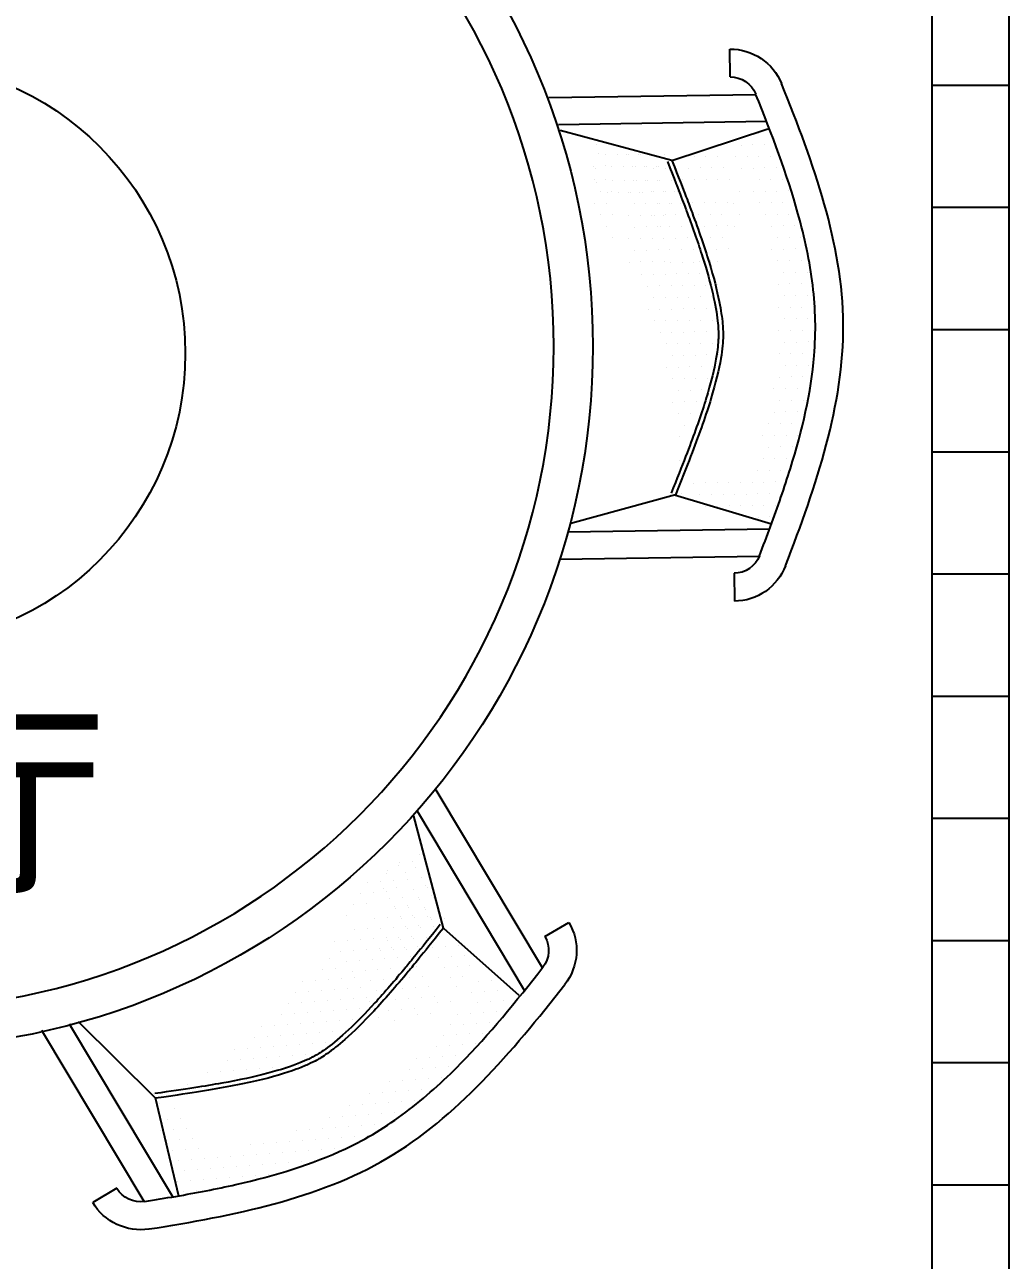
# Model space of a CAD drawing. Extents: x 3694 to 117786, y 20013 to 108631.
# Drawn here: x 39101 to 40380, y 37844 to 39449 of the extents above; entities that cross this region are included whole.
import ezdxf

# ---------------------------------------------------------------- set-up
doc = ezdxf.new("R2010")
doc.units = 0
doc.header["$LTSCALE"] = 1000
doc.header["$MEASUREMENT"] = 0
for name, color, linetype in [('PUB_TEXT', 7, 'Continuous'), ('家具', 253, 'Continuous'), ('铺地', 251, 'Continuous')]:
    doc.layers.add(name, color=color, linetype=linetype)
doc.layers.add('陈设', color=31, linetype='Continuous', lineweight=5)
doc.styles.get("Standard").update_dxf_attribs({"font": 'gbenor.shx', "bigfont": 'gbcbig.shx'})

# ---------------------------------------------------------------- blocks, each defined once
blk = doc.blocks.new('33')
at = {"layer": '家具'}
for p, q in [((-242347.4, 83899.3, 0), (-242347.1, 83935.5, 0)), ((-242380.9, 83876.2, 0), (-242112.2, 83872.2, 0)), ((-242394.8, 83841.3, 0), (-242124.5, 83837.2, 0)), ((-242391.5, 83841.5, 0), (-242391.5, 83841.5, 0)), ((-242398.6, 83311.8, 0), (-242137.3, 83307.8, 0)), ((-242385.2, 83276.4, 0), (-242126.7, 83272.5, 0)), ((-242352.7, 83254.4, 0), (-242353, 83218.1, 0)), ((-242103.7, 82741.9, 0), (-241965.8, 82972.7, 0)), ((-242080.4, 82712.5, 0), (-241941.7, 82944.5, 0)), ((-242106.9, 82782.5, 0), (-242138.1, 82800.9, 0)), ((-242078.9, 82715.5, 0), (-242078.9, 82715.5, 0)), ((-241623.7, 82444.4, 0), (-241489.6, 82668.8, 0)), ((-241586.4, 82438.3, 0), (-241453.8, 82660.3, 0)), ((-241551.1, 82455.5, 0), (-241519.8, 82437.1, 0))]:
    blk.add_line(p, q, dxfattribs=at)
at = {"layer": '家具', "color": 8, "linetype": 'Continuous'}
for p, q in [((-242399.3, 83826.5, 0), (-242399.3, 83826.5, 0)), ((-242384.1, 83826.3, 0), (-242384.1, 83826.3, 0)), ((-242271.9, 83790.8, 0), (-242126.9, 83829.9, 0)), ((-242391.9, 83811.3, 0), (-242391.9, 83811.3, 0)), ((-242376.8, 83811.1, 0), (-242376.8, 83811.1, 0)), ((-242361.7, 83810.8, 0), (-242361.7, 83810.8, 0)), ((-242173.6, 83811, 0), (-242173.6, 83811, 0)), ((-242173.6, 83811, 0), (-242173.6, 83811, 0)), ((-242399.7, 83796.3, 0), (-242399.7, 83796.3, 0)), ((-242384.6, 83796.1, 0), (-242384.6, 83796.1, 0)), ((-242369.5, 83795.8, 0), (-242369.5, 83795.8, 0)), ((-242354.4, 83795.6, 0), (-242354.4, 83795.6, 0)), ((-242330.9, 83796.5, 0), (-242330.9, 83796.5, 0)), ((-242330.9, 83796.5, 0), (-242330.9, 83796.5, 0)), ((-242315.8, 83796.3, 0), (-242315.8, 83796.3, 0)), ((-242315.8, 83796.3, 0), (-242315.8, 83796.3, 0)), ((-242300.6, 83796.1, 0), (-242300.6, 83796.1, 0)), ((-242300.6, 83796.1, 0), (-242300.6, 83796.1, 0)), ((-242261.8, 83798.4, 0), (-242261.8, 83798.4, 0)), ((-242246.7, 83798.2, 0), (-242246.7, 83798.2, 0)), ((-242246.7, 83798.2, 0), (-242246.7, 83798.2, 0)), ((-242231.1, 83798.8, 0), (-242231.1, 83798.8, 0)), ((-242231.1, 83798.8, 0), (-242231.1, 83798.8, 0)), ((-242228.1, 83798.8, 0), (-242228.1, 83798.8, 0)), ((-242216, 83798.6, 0), (-242216, 83798.6, 0)), ((-242216, 83798.6, 0), (-242216, 83798.6, 0)), ((-242213, 83798.6, 0), (-242213, 83798.6, 0)), ((-242200.9, 83798.4, 0), (-242200.9, 83798.4, 0)), ((-242200.9, 83798.4, 0), (-242200.9, 83798.4, 0)), ((-242185.8, 83798.2, 0), (-242185.8, 83798.2, 0)), ((-242185.8, 83798.2, 0), (-242185.8, 83798.2, 0)), ((-242176.7, 83799.6, 0), (-242176.7, 83799.6, 0)), ((-242407.5, 83781.3, 0), (-242407.5, 83781.3, 0)), ((-242392.4, 83781.1, 0), (-242392.4, 83781.1, 0)), ((-242377.3, 83780.8, 0), (-242377.3, 83780.8, 0)), ((-242362.2, 83780.6, 0), (-242362.2, 83780.6, 0)), ((-242338.7, 83781.5, 0), (-242338.7, 83781.5, 0)), ((-242323.5, 83781.3, 0), (-242323.5, 83781.3, 0)), ((-242308.4, 83781.1, 0), (-242308.4, 83781.1, 0)), ((-242308.4, 83781.1, 0), (-242308.4, 83781.1, 0)), ((-242293.3, 83780.9, 0), (-242293.3, 83780.9, 0)), ((-242293.3, 83780.9, 0), (-242293.3, 83780.9, 0)), ((-242278.2, 83780.6, 0), (-242278.2, 83780.6, 0)), ((-242278.2, 83780.6, 0), (-242278.2, 83780.6, 0)), ((-242263.1, 83780.4, 0), (-242263.1, 83780.4, 0)), ((-242263.1, 83780.4, 0), (-242263.1, 83780.4, 0)), ((-242254.5, 83783.2, 0), (-242254.5, 83783.2, 0)), ((-242254.5, 83783.2, 0), (-242254.5, 83783.2, 0)), ((-242251.4, 83783.1, 0), (-242251.4, 83783.1, 0)), ((-242248, 83780.2, 0), (-242248, 83780.2, 0)), ((-242248, 83780.2, 0), (-242248, 83780.2, 0)), ((-242239.4, 83782.9, 0), (-242239.4, 83782.9, 0)), ((-242239.4, 83782.9, 0), (-242239.4, 83782.9, 0)), ((-242236.3, 83782.9, 0), (-242236.3, 83782.9, 0)), ((-242224.3, 83782.7, 0), (-242224.3, 83782.7, 0)), ((-242224.3, 83782.7, 0), (-242224.3, 83782.7, 0)), ((-242221.2, 83782.7, 0), (-242221.2, 83782.7, 0)), ((-242209.1, 83782.5, 0), (-242209.1, 83782.5, 0)), ((-242209.1, 83782.5, 0), (-242209.1, 83782.5, 0)), ((-242194, 83782.3, 0), (-242194, 83782.3, 0)), ((-242194, 83782.3, 0), (-242194, 83782.3, 0)), ((-242185, 83783.7, 0), (-242185, 83783.7, 0)), ((-242172.2, 83780.7, 0), (-242172.2, 83780.7, 0)), ((-242169.8, 83783.5, 0), (-242169.8, 83783.5, 0)), ((-242415.3, 83766.3, 0), (-242415.3, 83766.3, 0)), ((-242400.2, 83766.1, 0), (-242400.2, 83766.1, 0)), ((-242385.1, 83765.8, 0), (-242385.1, 83765.8, 0)), ((-242346.4, 83766.5, 0), (-242346.4, 83766.5, 0)), ((-242331.3, 83766.3, 0), (-242331.3, 83766.3, 0)), ((-242316.2, 83766.1, 0), (-242316.2, 83766.1, 0)), ((-242301.1, 83765.9, 0), (-242301.1, 83765.9, 0)), ((-242301.1, 83765.9, 0), (-242301.1, 83765.9, 0)), ((-242286, 83765.6, 0), (-242286, 83765.6, 0)), ((-242286, 83765.6, 0), (-242286, 83765.6, 0)), ((-242270.9, 83765.4, 0), (-242270.9, 83765.4, 0)), ((-242270.9, 83765.4, 0), (-242270.9, 83765.4, 0)), ((-242255.8, 83765.2, 0), (-242255.8, 83765.2, 0)), ((-242255.8, 83765.2, 0), (-242255.8, 83765.2, 0)), ((-242252.7, 83765.1, 0), (-242252.7, 83765.1, 0)), ((-242240.6, 83765, 0), (-242240.6, 83765, 0)), ((-242240.6, 83765, 0), (-242240.6, 83765, 0)), ((-242237.6, 83764.9, 0), (-242237.6, 83764.9, 0)), ((-242225.5, 83764.7, 0), (-242225.5, 83764.7, 0)), ((-242225.5, 83764.7, 0), (-242225.5, 83764.7, 0)), ((-242222.5, 83764.7, 0), (-242222.5, 83764.7, 0)), ((-242210.4, 83764.5, 0), (-242210.4, 83764.5, 0)), ((-242210.4, 83764.5, 0), (-242210.4, 83764.5, 0)), ((-242195.3, 83764.3, 0), (-242195.3, 83764.3, 0)), ((-242195.3, 83764.3, 0), (-242195.3, 83764.3, 0)), ((-242186.2, 83765.7, 0), (-242186.2, 83765.7, 0)), ((-242173.5, 83762.7, 0), (-242173.5, 83762.7, 0)), ((-242171.1, 83765.5, 0), (-242171.1, 83765.5, 0)), ((-242423.1, 83751.3, 0), (-242423.1, 83751.3, 0)), ((-242408, 83751.1, 0), (-242408, 83751.1, 0)), ((-242392.8, 83750.8, 0), (-242392.8, 83750.8, 0)), ((-242377.7, 83750.6, 0), (-242377.7, 83750.6, 0)), ((-242359.6, 83750.3, 0), (-242359.6, 83750.3, 0)), ((-242278.7, 83750.4, 0), (-242278.7, 83750.4, 0)), ((-242275.6, 83750.4, 0), (-242275.6, 83750.4, 0)), ((-242263.5, 83750.2, 0), (-242263.5, 83750.2, 0)), ((-242260.5, 83750.1, 0), (-242260.5, 83750.1, 0)), ((-242248.4, 83750, 0), (-242248.4, 83750, 0)), ((-242245.4, 83749.9, 0), (-242245.4, 83749.9, 0)), ((-242233.3, 83749.7, 0), (-242233.3, 83749.7, 0)), ((-242230.3, 83749.7, 0), (-242230.3, 83749.7, 0)), ((-242218.2, 83749.5, 0), (-242218.2, 83749.5, 0)), ((-242215.2, 83749.5, 0), (-242215.2, 83749.5, 0)), ((-242203.1, 83749.3, 0), (-242203.1, 83749.3, 0)), ((-242194, 83750.7, 0), (-242194, 83750.7, 0)), ((-242188, 83749, 0), (-242188, 83749, 0)), ((-242178.9, 83750.5, 0), (-242178.9, 83750.5, 0)), ((-242430.8, 83736.3, 0), (-242430.8, 83736.3, 0)), ((-242415.7, 83736.1, 0), (-242415.7, 83736.1, 0)), ((-242400.6, 83735.8, 0), (-242400.6, 83735.8, 0)), ((-242385.5, 83735.6, 0), (-242385.5, 83735.6, 0)), ((-242352.2, 83735.1, 0), (-242352.2, 83735.1, 0)), ((-242343.8, 83736.3, 0), (-242343.8, 83736.3, 0)), ((-242328.7, 83736, 0), (-242328.7, 83736, 0)), ((-242313.6, 83735.8, 0), (-242313.6, 83735.8, 0)), ((-242298.5, 83735.6, 0), (-242298.5, 83735.6, 0)), ((-242283.4, 83735.4, 0), (-242283.4, 83735.4, 0)), ((-242271.3, 83735.2, 0), (-242271.3, 83735.2, 0)), ((-242268.3, 83735.1, 0), (-242268.3, 83735.1, 0)), ((-242256.2, 83735, 0), (-242256.2, 83735, 0)), ((-242253.2, 83734.9, 0), (-242253.2, 83734.9, 0)), ((-242238.1, 83734.7, 0), (-242238.1, 83734.7, 0)), ((-242222.9, 83734.5, 0), (-242222.9, 83734.5, 0)), ((-242186.7, 83735.5, 0), (-242186.7, 83735.5, 0)), ((-242171.6, 83735.3, 0), (-242171.6, 83735.3, 0)), ((-242423.5, 83721.1, 0), (-242423.5, 83721.1, 0)), ((-242408.4, 83720.8, 0), (-242408.4, 83720.8, 0)), ((-242393.3, 83720.6, 0), (-242393.3, 83720.6, 0)), ((-242360, 83720.1, 0), (-242360, 83720.1, 0)), ((-242336.5, 83721, 0), (-242336.5, 83721, 0)), ((-242321.4, 83720.8, 0), (-242321.4, 83720.8, 0)), ((-242306.3, 83720.6, 0), (-242306.3, 83720.6, 0)), ((-242291.2, 83720.4, 0), (-242291.2, 83720.4, 0)), ((-242276.1, 83720.1, 0), (-242276.1, 83720.1, 0)), ((-242264, 83720, 0), (-242264, 83720, 0)), ((-242261, 83719.9, 0), (-242261, 83719.9, 0)), ((-242248.9, 83719.7, 0), (-242248.9, 83719.7, 0)), ((-242245.8, 83719.7, 0), (-242245.8, 83719.7, 0)), ((-242230.7, 83719.5, 0), (-242230.7, 83719.5, 0)), ((-242215.6, 83719.2, 0), (-242215.6, 83719.2, 0)), ((-242194.5, 83720.5, 0), (-242194.5, 83720.5, 0)), ((-242179.4, 83720.3, 0), (-242179.4, 83720.3, 0)), ((-242431.3, 83706.1, 0), (-242431.3, 83706.1, 0)), ((-242416.2, 83705.8, 0), (-242416.2, 83705.8, 0)), ((-242401.1, 83705.6, 0), (-242401.1, 83705.6, 0)), ((-242352.7, 83704.9, 0), (-242352.7, 83704.9, 0)), ((-242344.3, 83706, 0), (-242344.3, 83706, 0)), ((-242329.2, 83705.8, 0), (-242329.2, 83705.8, 0)), ((-242314.1, 83705.6, 0), (-242314.1, 83705.6, 0)), ((-242283.8, 83705.1, 0), (-242283.8, 83705.1, 0)), ((-242268.7, 83704.9, 0), (-242268.7, 83704.9, 0)), ((-242256.7, 83704.7, 0), (-242256.7, 83704.7, 0)), ((-242253.6, 83704.7, 0), (-242253.6, 83704.7, 0)), ((-242238.5, 83704.5, 0), (-242238.5, 83704.5, 0)), ((-242223.4, 83704.2, 0), (-242223.4, 83704.2, 0)), ((-242187.1, 83705.3, 0), (-242187.1, 83705.3, 0)), ((-242439.1, 83691.1, 0), (-242439.1, 83691.1, 0)), ((-242424, 83690.8, 0), (-242424, 83690.8, 0)), ((-242408.9, 83690.6, 0), (-242408.9, 83690.6, 0)), ((-242337, 83690.8, 0), (-242337, 83690.8, 0)), ((-242321.9, 83690.6, 0), (-242321.9, 83690.6, 0)), ((-242291.6, 83690.1, 0), (-242291.6, 83690.1, 0)), ((-242276.5, 83689.9, 0), (-242276.5, 83689.9, 0)), ((-242261.4, 83689.7, 0), (-242261.4, 83689.7, 0)), ((-242246.3, 83689.5, 0), (-242246.3, 83689.5, 0)), ((-242231.2, 83689.2, 0), (-242231.2, 83689.2, 0)), ((-242216.1, 83689, 0), (-242216.1, 83689, 0)), ((-242194.9, 83690.3, 0), (-242194.9, 83690.3, 0)), ((-242431.8, 83675.8, 0), (-242431.8, 83675.8, 0)), ((-242416.6, 83675.6, 0), (-242416.6, 83675.6, 0)), ((-242401.5, 83675.4, 0), (-242401.5, 83675.4, 0)), ((-242344.8, 83675.8, 0), (-242344.8, 83675.8, 0)), ((-242329.6, 83675.6, 0), (-242329.6, 83675.6, 0)), ((-242299.4, 83675.1, 0), (-242299.4, 83675.1, 0)), ((-242284.3, 83674.9, 0), (-242284.3, 83674.9, 0)), ((-242269.2, 83674.7, 0), (-242269.2, 83674.7, 0)), ((-242254.1, 83674.5, 0), (-242254.1, 83674.5, 0)), ((-242239, 83674.2, 0), (-242239, 83674.2, 0)), ((-242223.9, 83674, 0), (-242223.9, 83674, 0)), ((-242439.5, 83660.8, 0), (-242439.5, 83660.8, 0)), ((-242424.4, 83660.6, 0), (-242424.4, 83660.6, 0)), ((-242409.3, 83660.4, 0), (-242409.3, 83660.4, 0)), ((-242330.7, 83659.2, 0), (-242330.7, 83659.2, 0)), ((-242322.3, 83660.4, 0), (-242322.3, 83660.4, 0)), ((-242315.6, 83659, 0), (-242315.6, 83659, 0)), ((-242307.2, 83660.1, 0), (-242307.2, 83660.1, 0)), ((-242300.5, 83658.8, 0), (-242300.5, 83658.8, 0)), ((-242285.4, 83658.5, 0), (-242285.4, 83658.5, 0)), ((-242270.3, 83658.3, 0), (-242270.3, 83658.3, 0)), ((-242261.9, 83659.5, 0), (-242261.9, 83659.5, 0)), ((-242246.7, 83659.2, 0), (-242246.7, 83659.2, 0)), ((-242231.6, 83659, 0), (-242231.6, 83659, 0)), ((-242216.5, 83658.8, 0), (-242216.5, 83658.8, 0)), ((-242447.3, 83645.8, 0), (-242447.3, 83645.8, 0)), ((-242432.2, 83645.6, 0), (-242432.2, 83645.6, 0)), ((-242417.1, 83645.4, 0), (-242417.1, 83645.4, 0)), ((-242308.3, 83643.8, 0), (-242308.3, 83643.8, 0)), ((-242293.1, 83643.5, 0), (-242293.1, 83643.5, 0)), ((-242278, 83643.3, 0), (-242278, 83643.3, 0)), ((-242262.9, 83643.1, 0), (-242262.9, 83643.1, 0)), ((-242247.8, 83642.8, 0), (-242247.8, 83642.8, 0)), ((-242232.7, 83642.6, 0), (-242232.7, 83642.6, 0)), ((-242447.8, 83615.6, 0), (-242447.8, 83615.6, 0)), ((-242440, 83630.6, 0), (-242440, 83630.6, 0)), ((-242424.9, 83630.4, 0), (-242424.9, 83630.4, 0)), ((-242409.8, 83630.2, 0), (-242409.8, 83630.2, 0)), ((-242331.2, 83629, 0), (-242331.2, 83629, 0)), ((-242316, 83628.8, 0), (-242316, 83628.8, 0)), ((-242300.9, 83628.5, 0), (-242300.9, 83628.5, 0)), ((-242285.8, 83628.3, 0), (-242285.8, 83628.3, 0)), ((-242270.7, 83628.1, 0), (-242270.7, 83628.1, 0)), ((-242255.6, 83627.8, 0), (-242255.6, 83627.8, 0)), ((-242240.5, 83627.6, 0), (-242240.5, 83627.6, 0)), ((-242455.6, 83600.6, 0), (-242455.6, 83600.6, 0)), ((-242440.5, 83600.4, 0), (-242440.5, 83600.4, 0)), ((-242432.7, 83615.4, 0), (-242432.7, 83615.4, 0)), ((-242425.3, 83600.2, 0), (-242425.3, 83600.2, 0)), ((-242417.6, 83615.2, 0), (-242417.6, 83615.2, 0)), ((-242410.2, 83599.9, 0), (-242410.2, 83599.9, 0)), ((-242323.8, 83613.8, 0), (-242323.8, 83613.8, 0)), ((-242308.7, 83613.5, 0), (-242308.7, 83613.5, 0)), ((-242293.6, 83613.3, 0), (-242293.6, 83613.3, 0)), ((-242278.5, 83613.1, 0), (-242278.5, 83613.1, 0)), ((-242263.4, 83612.8, 0), (-242263.4, 83612.8, 0)), ((-242248.3, 83612.6, 0), (-242248.3, 83612.6, 0)), ((-242448.2, 83585.4, 0), (-242448.2, 83585.4, 0)), ((-242433.1, 83585.2, 0), (-242433.1, 83585.2, 0)), ((-242418, 83584.9, 0), (-242418, 83584.9, 0)), ((-242331.6, 83598.8, 0), (-242331.6, 83598.8, 0)), ((-242324.3, 83583.5, 0), (-242324.3, 83583.5, 0)), ((-242316.5, 83598.5, 0), (-242316.5, 83598.5, 0)), ((-242301.4, 83598.3, 0), (-242301.4, 83598.3, 0)), ((-242286.3, 83598.1, 0), (-242286.3, 83598.1, 0)), ((-242271.2, 83597.8, 0), (-242271.2, 83597.8, 0)), ((-242256, 83597.6, 0), (-242256, 83597.6, 0)), ((-242240.9, 83597.4, 0), (-242240.9, 83597.4, 0)), ((-242456, 83570.4, 0), (-242456, 83570.4, 0)), ((-242440.9, 83570.2, 0), (-242440.9, 83570.2, 0)), ((-242425.8, 83569.9, 0), (-242425.8, 83569.9, 0)), ((-242410.7, 83569.7, 0), (-242410.7, 83569.7, 0)), ((-242332.1, 83568.5, 0), (-242332.1, 83568.5, 0)), ((-242317, 83568.3, 0), (-242317, 83568.3, 0)), ((-242309.2, 83583.3, 0), (-242309.2, 83583.3, 0)), ((-242301.8, 83568.1, 0), (-242301.8, 83568.1, 0)), ((-242294.1, 83583.1, 0), (-242294.1, 83583.1, 0)), ((-242286.7, 83567.8, 0), (-242286.7, 83567.8, 0)), ((-242278.9, 83582.8, 0), (-242278.9, 83582.8, 0)), ((-242271.6, 83567.6, 0), (-242271.6, 83567.6, 0)), ((-242263.8, 83582.6, 0), (-242263.8, 83582.6, 0)), ((-242248.7, 83582.4, 0), (-242248.7, 83582.4, 0)), ((-242448.7, 83555.2, 0), (-242448.7, 83555.2, 0)), ((-242433.6, 83554.9, 0), (-242433.6, 83554.9, 0)), ((-242418.5, 83554.7, 0), (-242418.5, 83554.7, 0)), ((-242324.7, 83553.3, 0), (-242324.7, 83553.3, 0)), ((-242309.6, 83553.1, 0), (-242309.6, 83553.1, 0)), ((-242294.5, 83552.8, 0), (-242294.5, 83552.8, 0)), ((-242279.4, 83552.6, 0), (-242279.4, 83552.6, 0)), ((-242264.3, 83552.4, 0), (-242264.3, 83552.4, 0)), ((-242256.5, 83567.4, 0), (-242256.5, 83567.4, 0)), ((-242456.5, 83540.2, 0), (-242456.5, 83540.2, 0)), ((-242441.4, 83539.9, 0), (-242441.4, 83539.9, 0)), ((-242426.2, 83539.7, 0), (-242426.2, 83539.7, 0)), ((-242411.1, 83539.5, 0), (-242411.1, 83539.5, 0)), ((-242332.5, 83538.3, 0), (-242332.5, 83538.3, 0)), ((-242317.4, 83538.1, 0), (-242317.4, 83538.1, 0)), ((-242302.3, 83537.8, 0), (-242302.3, 83537.8, 0)), ((-242287.2, 83537.6, 0), (-242287.2, 83537.6, 0)), ((-242272.1, 83537.4, 0), (-242272.1, 83537.4, 0)), ((-242449.1, 83524.9, 0), (-242449.1, 83524.9, 0)), ((-242434, 83524.7, 0), (-242434, 83524.7, 0)), ((-242418.9, 83524.5, 0), (-242418.9, 83524.5, 0)), ((-242325.2, 83523.1, 0), (-242325.2, 83523.1, 0)), ((-242310.1, 83522.8, 0), (-242310.1, 83522.8, 0)), ((-242295, 83522.6, 0), (-242295, 83522.6, 0)), ((-242279.9, 83522.4, 0), (-242279.9, 83522.4, 0)), ((-242264.7, 83522.2, 0), (-242264.7, 83522.2, 0)), ((-242441.8, 83509.7, 0), (-242441.8, 83509.7, 0)), ((-242426.7, 83509.5, 0), (-242426.7, 83509.5, 0)), ((-242411.6, 83509.3, 0), (-242411.6, 83509.3, 0)), ((-242317.9, 83507.9, 0), (-242317.9, 83507.9, 0)), ((-242302.8, 83507.6, 0), (-242302.8, 83507.6, 0)), ((-242287.6, 83507.4, 0), (-242287.6, 83507.4, 0)), ((-242272.5, 83507.2, 0), (-242272.5, 83507.2, 0)), ((-242449.6, 83494.7, 0), (-242449.6, 83494.7, 0)), ((-242434.5, 83494.5, 0), (-242434.5, 83494.5, 0)), ((-242419.4, 83494.3, 0), (-242419.4, 83494.3, 0)), ((-242404.3, 83494, 0), (-242404.3, 83494, 0)), ((-242310.5, 83492.6, 0), (-242310.5, 83492.6, 0)), ((-242295.4, 83492.4, 0), (-242295.4, 83492.4, 0)), ((-242280.3, 83492.2, 0), (-242280.3, 83492.2, 0)), ((-242442.3, 83479.5, 0), (-242442.3, 83479.5, 0)), ((-242427.2, 83479.3, 0), (-242427.2, 83479.3, 0)), ((-242412, 83479, 0), (-242412, 83479, 0)), ((-242303.2, 83477.4, 0), (-242303.2, 83477.4, 0)), ((-242288.1, 83477.2, 0), (-242288.1, 83477.2, 0)), ((-242273, 83476.9, 0), (-242273, 83476.9, 0)), ((-242434.9, 83464.3, 0), (-242434.9, 83464.3, 0)), ((-242419.8, 83464, 0), (-242419.8, 83464, 0)), ((-242404.7, 83463.8, 0), (-242404.7, 83463.8, 0)), ((-242311, 83462.4, 0), (-242311, 83462.4, 0)), ((-242295.9, 83462.2, 0), (-242295.9, 83462.2, 0)), ((-242280.8, 83461.9, 0), (-242280.8, 83461.9, 0)), ((-242427.6, 83449, 0), (-242427.6, 83449, 0)), ((-242412.5, 83448.8, 0), (-242412.5, 83448.8, 0)), ((-242397.4, 83448.6, 0), (-242397.4, 83448.6, 0)), ((-242303.7, 83447.2, 0), (-242303.7, 83447.2, 0)), ((-242288.5, 83446.9, 0), (-242288.5, 83446.9, 0)), ((-242435.4, 83434, 0), (-242435.4, 83434, 0)), ((-242420.3, 83433.8, 0), (-242420.3, 83433.8, 0)), ((-242405.2, 83433.6, 0), (-242405.2, 83433.6, 0)), ((-242390.1, 83433.4, 0), (-242390.1, 83433.4, 0)), ((-242281.2, 83431.7, 0), (-242281.2, 83431.7, 0)), ((-242428.1, 83418.8, 0), (-242428.1, 83418.8, 0)), ((-242413, 83418.6, 0), (-242413, 83418.6, 0)), ((-242397.8, 83418.4, 0), (-242397.8, 83418.4, 0)), ((-242420.7, 83403.6, 0), (-242420.7, 83403.6, 0)), ((-242405.6, 83403.4, 0), (-242405.6, 83403.4, 0)), ((-242390.5, 83403.1, 0), (-242390.5, 83403.1, 0)), ((-242281.7, 83401.5, 0), (-242281.7, 83401.5, 0)), ((-242413.4, 83388.4, 0), (-242413.4, 83388.4, 0)), ((-242398.3, 83388.1, 0), (-242398.3, 83388.1, 0)), ((-242383.2, 83387.9, 0), (-242383.2, 83387.9, 0)), ((-242406.1, 83373.1, 0), (-242406.1, 83373.1, 0)), ((-242391, 83372.9, 0), (-242391, 83372.9, 0)), ((-242375.9, 83372.7, 0), (-242375.9, 83372.7, 0)), ((-242360.7, 83372.4, 0), (-242360.7, 83372.4, 0)), ((-242345.6, 83372.2, 0), (-242345.6, 83372.2, 0)), ((-242330.5, 83372, 0), (-242330.5, 83372, 0)), ((-242315.4, 83371.8, 0), (-242315.4, 83371.8, 0)), ((-242300.3, 83371.5, 0), (-242300.3, 83371.5, 0)), ((-242413.9, 83358.1, 0), (-242413.9, 83358.1, 0)), ((-242406.5, 83342.9, 0), (-242406.5, 83342.9, 0)), ((-242275.4, 83356.2, 0), (-242401.2, 83318.7, 0)), ((-242398.7, 83357.9, 0), (-242398.7, 83357.9, 0)), ((-242383.6, 83357.7, 0), (-242383.6, 83357.7, 0)), ((-242368.5, 83357.4, 0), (-242368.5, 83357.4, 0)), ((-242353.4, 83357.2, 0), (-242353.4, 83357.2, 0)), ((-242338.3, 83357, 0), (-242338.3, 83357, 0)), ((-242323.2, 83356.8, 0), (-242323.2, 83356.8, 0)), ((-242308.1, 83356.5, 0), (-242308.1, 83356.5, 0)), ((-242284.6, 83357.5, 0), (-242284.6, 83357.5, 0)), ((-242276.5, 83356.5, 0), (-242140.4, 83319.3, 0)), ((-242269.5, 83357.2, 0), (-242269.5, 83357.2, 0)), ((-242399.2, 83327.7, 0), (-242399.2, 83327.7, 0)), ((-242391.4, 83342.7, 0), (-242391.4, 83342.7, 0)), ((-242384.1, 83327.4, 0), (-242384.1, 83327.4, 0)), ((-242376.3, 83342.4, 0), (-242376.3, 83342.4, 0)), ((-242369, 83327.2, 0), (-242369, 83327.2, 0)), ((-242361.2, 83342.2, 0), (-242361.2, 83342.2, 0)), ((-242346.1, 83342, 0), (-242346.1, 83342, 0)), ((-242331, 83341.8, 0), (-242331, 83341.8, 0)), ((-242315.9, 83341.5, 0), (-242315.9, 83341.5, 0)), ((-241975.2, 82793.6, 0), (-241936.5, 82938.8, 0)), ((-241943.5, 82888.9, 0), (-241943.5, 82888.9, 0)), ((-241943.5, 82888.9, 0), (-241943.5, 82888.9, 0)), ((-241935.2, 82880.5, 0), (-241935.2, 82880.5, 0)), ((-241917.8, 82878.4, 0), (-241917.8, 82878.4, 0)), ((-241938.5, 82871.9, 0), (-241938.5, 82871.9, 0)), ((-241938.5, 82871.9, 0), (-241938.5, 82871.9, 0)), ((-241925.6, 82865.4, 0), (-241925.6, 82865.4, 0)), ((-241916.5, 82874.9, 0), (-241916.5, 82874.9, 0)), ((-241902.9, 82868.3, 0), (-241902.9, 82868.3, 0)), ((-241901.6, 82864.8, 0), (-241901.6, 82864.8, 0)), ((-241954, 82845.9, 0), (-241954, 82845.9, 0)), ((-241954, 82845.9, 0), (-241954, 82845.9, 0)), ((-241952.4, 82848.6, 0), (-241952.4, 82848.6, 0)), ((-241946.2, 82858.9, 0), (-241946.2, 82858.9, 0)), ((-241946.2, 82858.9, 0), (-241946.2, 82858.9, 0)), ((-241928.9, 82856.8, 0), (-241928.9, 82856.8, 0)), ((-241928.9, 82856.8, 0), (-241928.9, 82856.8, 0)), ((-241913.9, 82846.7, 0), (-241913.9, 82846.7, 0)), ((-241913.9, 82846.7, 0), (-241913.9, 82846.7, 0)), ((-241910.6, 82855.3, 0), (-241910.6, 82855.3, 0)), ((-241897.1, 82845.4, 0), (-241897.1, 82845.4, 0)), ((-241893.8, 82854, 0), (-241893.8, 82854, 0)), ((-241876.9, 82852.8, 0), (-241876.9, 82852.8, 0)), ((-241961.8, 82833, 0), (-241961.8, 82833, 0)), ((-241961.8, 82833, 0), (-241961.8, 82833, 0)), ((-241960.2, 82835.6, 0), (-241960.2, 82835.6, 0)), ((-241944.4, 82830.9, 0), (-241944.4, 82830.9, 0)), ((-241944.4, 82830.9, 0), (-241944.4, 82830.9, 0)), ((-241942.8, 82833.5, 0), (-241942.8, 82833.5, 0)), ((-241936.6, 82843.8, 0), (-241936.6, 82843.8, 0)), ((-241936.6, 82843.8, 0), (-241936.6, 82843.8, 0)), ((-241921.7, 82833.7, 0), (-241921.7, 82833.7, 0)), ((-241921.7, 82833.7, 0), (-241921.7, 82833.7, 0)), ((-241904.8, 82832.5, 0), (-241904.8, 82832.5, 0)), ((-241901.5, 82841.1, 0), (-241901.5, 82841.1, 0)), ((-241884.7, 82839.8, 0), (-241884.7, 82839.8, 0)), ((-241867.8, 82838.5, 0), (-241867.8, 82838.5, 0)), ((-241969, 82819.2, 0), (-241969, 82819.2, 0)), ((-241969, 82819.2, 0), (-241969, 82819.2, 0)), ((-241952.1, 82817.9, 0), (-241952.1, 82817.9, 0)), ((-241952.1, 82817.9, 0), (-241952.1, 82817.9, 0)), ((-241950.6, 82820.5, 0), (-241950.6, 82820.5, 0)), ((-241929.4, 82820.8, 0), (-241929.4, 82820.8, 0)), ((-241929.4, 82820.8, 0), (-241929.4, 82820.8, 0)), ((-241927.9, 82823.4, 0), (-241927.9, 82823.4, 0)), ((-241912.6, 82819.5, 0), (-241912.6, 82819.5, 0)), ((-241911, 82822.1, 0), (-241911, 82822.1, 0)), ((-241875.6, 82825.5, 0), (-241875.6, 82825.5, 0)), ((-241858.7, 82824.3, 0), (-241858.7, 82824.3, 0)), ((-241976.7, 82806.2, 0), (-241976.7, 82806.2, 0)), ((-241959.9, 82804.9, 0), (-241959.9, 82804.9, 0)), ((-241959.9, 82804.9, 0), (-241959.9, 82804.9, 0)), ((-241958.3, 82807.5, 0), (-241958.3, 82807.5, 0)), ((-241954, 82809.1, 0), (-241954, 82809.1, 0)), ((-241954, 82809.1, 0), (-241954, 82809.1, 0)), ((-241943.4, 82797.4, 0), (-241943.4, 82797.4, 0)), ((-241937.2, 82807.8, 0), (-241937.2, 82807.8, 0)), ((-241937.2, 82807.8, 0), (-241937.2, 82807.8, 0)), ((-241935.6, 82810.4, 0), (-241935.6, 82810.4, 0)), ((-241920.3, 82806.5, 0), (-241920.3, 82806.5, 0)), ((-241918.8, 82809.1, 0), (-241918.8, 82809.1, 0)), ((-241901.9, 82807.9, 0), (-241901.9, 82807.9, 0)), ((-241885.1, 82806.6, 0), (-241885.1, 82806.6, 0)), ((-241849.6, 82810, 0), (-241849.6, 82810, 0)), ((-241975.2, 82793.6, 0), (-242073.2, 82706.3, 0)), ((-241969.5, 82783.1, 0), (-241969.5, 82783.1, 0)), ((-241969.5, 82783.1, 0), (-241969.5, 82783.1, 0)), ((-241961.8, 82796.1, 0), (-241961.8, 82796.1, 0)), ((-241961.8, 82796.1, 0), (-241961.8, 82796.1, 0)), ((-241952.7, 82781.8, 0), (-241952.7, 82781.8, 0)), ((-241952.7, 82781.8, 0), (-241952.7, 82781.8, 0)), ((-241944.9, 82794.8, 0), (-241944.9, 82794.8, 0)), ((-241944.9, 82794.8, 0), (-241944.9, 82794.8, 0)), ((-241934.3, 82783.2, 0), (-241934.3, 82783.2, 0)), ((-241928.1, 82793.5, 0), (-241928.1, 82793.5, 0)), ((-241926.5, 82796.2, 0), (-241926.5, 82796.2, 0)), ((-241917.4, 82781.9, 0), (-241917.4, 82781.9, 0)), ((-241909.7, 82794.9, 0), (-241909.7, 82794.9, 0)), ((-241892.8, 82793.6, 0), (-241892.8, 82793.6, 0)), ((-241876, 82792.4, 0), (-241876, 82792.4, 0)), ((-241859.1, 82791.1, 0), (-241859.1, 82791.1, 0)), ((-241994.1, 82771.4, 0), (-241994.1, 82771.4, 0)), ((-241994.1, 82771.4, 0), (-241994.1, 82771.4, 0)), ((-241977.3, 82770.1, 0), (-241977.3, 82770.1, 0)), ((-241977.3, 82770.1, 0), (-241977.3, 82770.1, 0)), ((-241960.4, 82768.9, 0), (-241960.4, 82768.9, 0)), ((-241960.4, 82768.9, 0), (-241960.4, 82768.9, 0)), ((-241943.6, 82767.6, 0), (-241943.6, 82767.6, 0)), ((-241942, 82770.2, 0), (-241942, 82770.2, 0)), ((-241935.8, 82780.6, 0), (-241935.8, 82780.6, 0)), ((-241926.7, 82766.3, 0), (-241926.7, 82766.3, 0)), ((-241925.2, 82768.9, 0), (-241925.2, 82768.9, 0)), ((-241919, 82779.3, 0), (-241919, 82779.3, 0)), ((-241909.9, 82765.1, 0), (-241909.9, 82765.1, 0)), ((-241908.3, 82767.7, 0), (-241908.3, 82767.7, 0)), ((-241902.1, 82778, 0), (-241902.1, 82778, 0)), ((-241900.6, 82780.7, 0), (-241900.6, 82780.7, 0)), ((-241891.5, 82766.4, 0), (-241891.5, 82766.4, 0)), ((-241883.7, 82779.4, 0), (-241883.7, 82779.4, 0)), ((-241874.6, 82765.1, 0), (-241874.6, 82765.1, 0)), ((-241866.9, 82778.1, 0), (-241866.9, 82778.1, 0)), ((-241850, 82776.9, 0), (-241850, 82776.9, 0)), ((-241833.2, 82775.6, 0), (-241833.2, 82775.6, 0)), ((-242001.9, 82758.4, 0), (-242001.9, 82758.4, 0)), ((-242001.9, 82758.4, 0), (-242001.9, 82758.4, 0)), ((-241985, 82757.2, 0), (-241985, 82757.2, 0)), ((-241985, 82757.2, 0), (-241985, 82757.2, 0)), ((-241968.2, 82755.9, 0), (-241968.2, 82755.9, 0)), ((-241968.2, 82755.9, 0), (-241968.2, 82755.9, 0)), ((-241932.9, 82756, 0), (-241932.9, 82756, 0)), ((-241916.1, 82754.7, 0), (-241916.1, 82754.7, 0)), ((-241899.2, 82753.4, 0), (-241899.2, 82753.4, 0)), ((-241893, 82763.8, 0), (-241893, 82763.8, 0)), ((-241882.4, 82752.2, 0), (-241882.4, 82752.2, 0)), ((-241865.5, 82750.9, 0), (-241865.5, 82750.9, 0)), ((-241857.8, 82763.9, 0), (-241857.8, 82763.9, 0)), ((-241848.7, 82749.6, 0), (-241848.7, 82749.6, 0)), ((-241840.9, 82762.6, 0), (-241840.9, 82762.6, 0)), ((-241827.3, 82753.5, 0), (-241827.3, 82753.5, 0)), ((-242009.6, 82745.4, 0), (-242009.6, 82745.4, 0)), ((-242009.6, 82745.4, 0), (-242009.6, 82745.4, 0)), ((-241992.8, 82744.2, 0), (-241992.8, 82744.2, 0)), ((-241975.9, 82742.9, 0), (-241975.9, 82742.9, 0)), ((-241940.7, 82743, 0), (-241940.7, 82743, 0)), ((-241923.8, 82741.7, 0), (-241923.8, 82741.7, 0)), ((-241907, 82740.5, 0), (-241907, 82740.5, 0)), ((-241890.1, 82739.2, 0), (-241890.1, 82739.2, 0)), ((-241873.3, 82737.9, 0), (-241873.3, 82737.9, 0)), ((-241856.4, 82736.7, 0), (-241856.4, 82736.7, 0)), ((-241835, 82740.5, 0), (-241835, 82740.5, 0)), ((-241818.2, 82739.3, 0), (-241818.2, 82739.3, 0)), ((-242037.4, 82725.9, 0), (-242037.4, 82725.9, 0)), ((-242020.6, 82724.6, 0), (-242020.6, 82724.6, 0)), ((-242000.5, 82731.2, 0), (-242000.5, 82731.2, 0)), ((-241991.5, 82717, 0), (-241991.5, 82717, 0)), ((-241983.7, 82729.9, 0), (-241983.7, 82729.9, 0)), ((-241956.2, 82717, 0), (-241956.2, 82717, 0)), ((-241948.4, 82730, 0), (-241948.4, 82730, 0)), ((-241931.6, 82728.8, 0), (-241931.6, 82728.8, 0)), ((-241897.9, 82726.2, 0), (-241897.9, 82726.2, 0)), ((-241881, 82725, 0), (-241881, 82725, 0)), ((-241859.6, 82728.8, 0), (-241859.6, 82728.8, 0)), ((-241842.8, 82727.6, 0), (-241842.8, 82727.6, 0)), ((-241825.9, 82726.3, 0), (-241825.9, 82726.3, 0)), ((-241809.1, 82725, 0), (-241809.1, 82725, 0)), ((-241792.2, 82723.8, 0), (-241792.2, 82723.8, 0)), ((-242069.8, 82701.2, 0), (-242069.8, 82701.2, 0)), ((-242062, 82714.2, 0), (-242062, 82714.2, 0)), ((-242045.2, 82712.9, 0), (-242045.2, 82712.9, 0)), ((-242028.3, 82711.7, 0), (-242028.3, 82711.7, 0)), ((-242011.5, 82710.4, 0), (-242011.5, 82710.4, 0)), ((-241963.9, 82704.1, 0), (-241963.9, 82704.1, 0)), ((-241947.1, 82702.8, 0), (-241947.1, 82702.8, 0)), ((-241939.3, 82715.8, 0), (-241939.3, 82715.8, 0)), ((-241930.2, 82701.5, 0), (-241930.2, 82701.5, 0)), ((-241922.5, 82714.5, 0), (-241922.5, 82714.5, 0)), ((-241888.8, 82712, 0), (-241888.8, 82712, 0)), ((-241875.1, 82702.9, 0), (-241875.1, 82702.9, 0)), ((-241867.4, 82715.8, 0), (-241867.4, 82715.8, 0)), ((-241858.3, 82701.6, 0), (-241858.3, 82701.6, 0)), ((-241850.5, 82714.6, 0), (-241850.5, 82714.6, 0)), ((-241833.7, 82713.3, 0), (-241833.7, 82713.3, 0)), ((-241816.8, 82712, 0), (-241816.8, 82712, 0)), ((-241800, 82710.8, 0), (-241800, 82710.8, 0)), ((-241783.1, 82709.5, 0), (-241783.1, 82709.5, 0)), ((-242052.9, 82699.9, 0), (-242052.9, 82699.9, 0)), ((-242043.9, 82685.7, 0), (-242043.9, 82685.7, 0)), ((-242036.1, 82698.7, 0), (-242036.1, 82698.7, 0)), ((-242019.2, 82697.4, 0), (-242019.2, 82697.4, 0)), ((-241984, 82697.5, 0), (-241984, 82697.5, 0)), ((-241967.1, 82696.2, 0), (-241967.1, 82696.2, 0)), ((-241938, 82688.6, 0), (-241938, 82688.6, 0)), ((-241921.1, 82687.3, 0), (-241921.1, 82687.3, 0)), ((-241913.4, 82700.3, 0), (-241913.4, 82700.3, 0)), ((-241904.3, 82686, 0), (-241904.3, 82686, 0)), ((-241887.4, 82684.8, 0), (-241887.4, 82684.8, 0)), ((-241882.9, 82689.9, 0), (-241882.9, 82689.9, 0)), ((-241879.7, 82697.7, 0), (-241879.7, 82697.7, 0)), ((-241866, 82688.6, 0), (-241866, 82688.6, 0)), ((-241849.2, 82687.4, 0), (-241849.2, 82687.4, 0)), ((-241841.4, 82700.3, 0), (-241841.4, 82700.3, 0)), ((-241832.3, 82686.1, 0), (-241832.3, 82686.1, 0)), ((-241824.6, 82699.1, 0), (-241824.6, 82699.1, 0)), ((-241815.5, 82684.8, 0), (-241815.5, 82684.8, 0)), ((-241807.7, 82697.8, 0), (-241807.7, 82697.8, 0)), ((-241790.9, 82696.5, 0), (-241790.9, 82696.5, 0)), ((-241774, 82695.3, 0), (-241774, 82695.3, 0)), ((-242034.8, 82671.5, 0), (-242034.8, 82671.5, 0)), ((-242027, 82684.4, 0), (-242027, 82684.4, 0)), ((-242017.9, 82670.2, 0), (-242017.9, 82670.2, 0)), ((-242010.1, 82683.2, 0), (-242010.1, 82683.2, 0)), ((-242001.1, 82668.9, 0), (-242001.1, 82668.9, 0)), ((-241993.3, 82681.9, 0), (-241993.3, 82681.9, 0)), ((-241958, 82682, 0), (-241958, 82682, 0)), ((-241941.2, 82680.7, 0), (-241941.2, 82680.7, 0)), ((-241912, 82673.1, 0), (-241912, 82673.1, 0)), ((-241890.6, 82676.9, 0), (-241890.6, 82676.9, 0)), ((-241856.9, 82674.4, 0), (-241856.9, 82674.4, 0)), ((-241840.1, 82673.1, 0), (-241840.1, 82673.1, 0)), ((-241823.2, 82671.9, 0), (-241823.2, 82671.9, 0)), ((-241806.4, 82670.6, 0), (-241806.4, 82670.6, 0)), ((-241798.6, 82683.6, 0), (-241798.6, 82683.6, 0)), ((-241789.5, 82669.3, 0), (-241789.5, 82669.3, 0)), ((-241781.8, 82682.3, 0), (-241781.8, 82682.3, 0)), ((-241764.9, 82681, 0), (-241764.9, 82681, 0)), ((-242025.7, 82657.2, 0), (-242025.7, 82657.2, 0)), ((-242008.8, 82656, 0), (-242008.8, 82656, 0)), ((-241992, 82654.7, 0), (-241992, 82654.7, 0)), ((-241984.2, 82667.7, 0), (-241984.2, 82667.7, 0)), ((-241975.1, 82653.4, 0), (-241975.1, 82653.4, 0)), ((-241864.7, 82661.4, 0), (-241864.7, 82661.4, 0)), ((-241847.8, 82660.1, 0), (-241847.8, 82660.1, 0)), ((-241831, 82658.9, 0), (-241831, 82658.9, 0)), ((-241814.1, 82657.6, 0), (-241814.1, 82657.6, 0)), ((-241797.3, 82656.3, 0), (-241797.3, 82656.3, 0)), ((-241780.4, 82655.1, 0), (-241780.4, 82655.1, 0)), ((-241772.7, 82668.1, 0), (-241772.7, 82668.1, 0)), ((-241763.6, 82653.8, 0), (-241763.6, 82653.8, 0)), ((-241755.8, 82666.8, 0), (-241755.8, 82666.8, 0)), ((-241746.7, 82652.6, 0), (-241746.7, 82652.6, 0)), ((-241739, 82665.5, 0), (-241739, 82665.5, 0)), ((-242016.6, 82643, 0), (-242016.6, 82643, 0)), ((-241999.7, 82641.7, 0), (-241999.7, 82641.7, 0)), ((-241982.9, 82640.4, 0), (-241982.9, 82640.4, 0)), ((-241966, 82639.2, 0), (-241966, 82639.2, 0)), ((-241838.7, 82645.9, 0), (-241838.7, 82645.9, 0)), ((-241821.9, 82644.6, 0), (-241821.9, 82644.6, 0)), ((-241805, 82643.4, 0), (-241805, 82643.4, 0)), ((-241788.2, 82642.1, 0), (-241788.2, 82642.1, 0)), ((-241771.3, 82640.8, 0), (-241771.3, 82640.8, 0)), ((-241754.5, 82639.6, 0), (-241754.5, 82639.6, 0)), ((-241737.6, 82638.3, 0), (-241737.6, 82638.3, 0)), ((-241729.9, 82651.3, 0), (-241729.9, 82651.3, 0)), ((-241720.8, 82637, 0), (-241720.8, 82637, 0)), ((-242007.5, 82628.7, 0), (-242007.5, 82628.7, 0)), ((-241990.6, 82627.5, 0), (-241990.6, 82627.5, 0)), ((-241973.8, 82626.2, 0), (-241973.8, 82626.2, 0)), ((-241956.9, 82624.9, 0), (-241956.9, 82624.9, 0)), ((-241940.1, 82623.7, 0), (-241940.1, 82623.7, 0)), ((-241812.8, 82630.4, 0), (-241812.8, 82630.4, 0)), ((-241795.9, 82629.1, 0), (-241795.9, 82629.1, 0)), ((-241779.1, 82627.9, 0), (-241779.1, 82627.9, 0)), ((-241762.2, 82626.6, 0), (-241762.2, 82626.6, 0)), ((-241745.4, 82625.3, 0), (-241745.4, 82625.3, 0)), ((-241728.5, 82624.1, 0), (-241728.5, 82624.1, 0)), ((-241711.7, 82622.8, 0), (-241711.7, 82622.8, 0)), ((-241703.9, 82635.8, 0), (-241703.9, 82635.8, 0)), ((-241694.8, 82621.5, 0), (-241694.8, 82621.5, 0)), ((-241981.5, 82613.2, 0), (-241981.5, 82613.2, 0)), ((-241964.7, 82612, 0), (-241964.7, 82612, 0)), ((-241947.8, 82610.7, 0), (-241947.8, 82610.7, 0)), ((-241931, 82609.4, 0), (-241931, 82609.4, 0)), ((-241786.8, 82614.9, 0), (-241786.8, 82614.9, 0)), ((-241770, 82613.6, 0), (-241770, 82613.6, 0)), ((-241753.1, 82612.4, 0), (-241753.1, 82612.4, 0)), ((-241736.3, 82611.1, 0), (-241736.3, 82611.1, 0)), ((-241719.4, 82609.8, 0), (-241719.4, 82609.8, 0)), ((-241702.6, 82608.6, 0), (-241702.6, 82608.6, 0)), ((-241685.7, 82607.3, 0), (-241685.7, 82607.3, 0)), ((-241668.9, 82606, 0), (-241668.9, 82606, 0)), ((-241972.4, 82599, 0), (-241972.4, 82599, 0)), ((-241955.6, 82597.7, 0), (-241955.6, 82597.7, 0)), ((-241938.7, 82596.5, 0), (-241938.7, 82596.5, 0)), ((-241921.9, 82595.2, 0), (-241921.9, 82595.2, 0)), ((-241905, 82593.9, 0), (-241905, 82593.9, 0)), ((-241710.3, 82595.6, 0), (-241710.3, 82595.6, 0)), ((-241693.5, 82594.3, 0), (-241693.5, 82594.3, 0)), ((-241642.9, 82590.5, 0), (-241642.9, 82590.5, 0)), ((-241946.5, 82583.5, 0), (-241946.5, 82583.5, 0)), ((-241929.6, 82582.2, 0), (-241929.6, 82582.2, 0)), ((-241912.8, 82581, 0), (-241912.8, 82581, 0)), ((-241895.9, 82579.7, 0), (-241895.9, 82579.7, 0)), ((-241879.1, 82578.4, 0), (-241879.1, 82578.4, 0)), ((-241600.6, 82573.3, 0), (-241631, 82445.6, 0)), ((-241598.5, 82579, 0), (-241598.5, 82579, 0)), ((-241937.4, 82569.2, 0), (-241937.4, 82569.2, 0)), ((-241920.5, 82568, 0), (-241920.5, 82568, 0)), ((-241903.7, 82566.7, 0), (-241903.7, 82566.7, 0)), ((-241886.8, 82565.4, 0), (-241886.8, 82565.4, 0)), ((-241870, 82564.2, 0), (-241870, 82564.2, 0)), ((-241853.1, 82562.9, 0), (-241853.1, 82562.9, 0)), ((-241626.3, 82559.4, 0), (-241626.3, 82559.4, 0)), ((-241606.2, 82566, 0), (-241606.2, 82566, 0)), ((-241911.4, 82553.7, 0), (-241911.4, 82553.7, 0)), ((-241894.6, 82552.5, 0), (-241894.6, 82552.5, 0)), ((-241877.7, 82551.2, 0), (-241877.7, 82551.2, 0)), ((-241860.9, 82549.9, 0), (-241860.9, 82549.9, 0)), ((-241844, 82548.7, 0), (-241844, 82548.7, 0)), ((-241827.2, 82547.4, 0), (-241827.2, 82547.4, 0)), ((-241634, 82546.5, 0), (-241634, 82546.5, 0)), ((-241617.2, 82545.2, 0), (-241617.2, 82545.2, 0)), ((-241902.3, 82539.5, 0), (-241902.3, 82539.5, 0)), ((-241885.5, 82538.2, 0), (-241885.5, 82538.2, 0)), ((-241868.6, 82537, 0), (-241868.6, 82537, 0)), ((-241851.8, 82535.7, 0), (-241851.8, 82535.7, 0)), ((-241834.9, 82534.4, 0), (-241834.9, 82534.4, 0)), ((-241818.1, 82533.2, 0), (-241818.1, 82533.2, 0)), ((-241801.2, 82531.9, 0), (-241801.2, 82531.9, 0)), ((-241784.4, 82530.6, 0), (-241784.4, 82530.6, 0)), ((-241641.8, 82533.5, 0), (-241641.8, 82533.5, 0)), ((-241624.9, 82532.2, 0), (-241624.9, 82532.2, 0)), ((-241608.1, 82530.9, 0), (-241608.1, 82530.9, 0)), ((-241876.4, 82524, 0), (-241876.4, 82524, 0)), ((-241859.5, 82522.7, 0), (-241859.5, 82522.7, 0)), ((-241850.4, 82508.5, 0), (-241850.4, 82508.5, 0)), ((-241842.7, 82521.5, 0), (-241842.7, 82521.5, 0)), ((-241825.8, 82520.2, 0), (-241825.8, 82520.2, 0)), ((-241809, 82518.9, 0), (-241809, 82518.9, 0)), ((-241792.1, 82517.7, 0), (-241792.1, 82517.7, 0)), ((-241775.3, 82516.4, 0), (-241775.3, 82516.4, 0)), ((-241758.4, 82515.1, 0), (-241758.4, 82515.1, 0)), ((-241741.6, 82513.9, 0), (-241741.6, 82513.9, 0)), ((-241724.7, 82512.6, 0), (-241724.7, 82512.6, 0)), ((-241649.5, 82520.5, 0), (-241649.5, 82520.5, 0)), ((-241632.7, 82519.2, 0), (-241632.7, 82519.2, 0)), ((-241615.8, 82518, 0), (-241615.8, 82518, 0)), ((-241833.6, 82507.2, 0), (-241833.6, 82507.2, 0)), ((-241816.7, 82505.9, 0), (-241816.7, 82505.9, 0)), ((-241799.9, 82504.7, 0), (-241799.9, 82504.7, 0)), ((-241783, 82503.4, 0), (-241783, 82503.4, 0)), ((-241766.2, 82502.2, 0), (-241766.2, 82502.2, 0)), ((-241749.3, 82500.9, 0), (-241749.3, 82500.9, 0)), ((-241732.5, 82499.6, 0), (-241732.5, 82499.6, 0)), ((-241715.6, 82498.4, 0), (-241715.6, 82498.4, 0)), ((-241698.8, 82497.1, 0), (-241698.8, 82497.1, 0)), ((-241681.9, 82495.8, 0), (-241681.9, 82495.8, 0)), ((-241665.1, 82494.6, 0), (-241665.1, 82494.6, 0)), ((-241657.3, 82507.5, 0), (-241657.3, 82507.5, 0)), ((-241648.2, 82493.3, 0), (-241648.2, 82493.3, 0)), ((-241640.4, 82506.3, 0), (-241640.4, 82506.3, 0)), ((-241631.3, 82492, 0), (-241631.3, 82492, 0)), ((-241623.6, 82505, 0), (-241623.6, 82505, 0)), ((-241807.6, 82491.7, 0), (-241807.6, 82491.7, 0)), ((-241790.8, 82490.4, 0), (-241790.8, 82490.4, 0)), ((-241773.9, 82489.2, 0), (-241773.9, 82489.2, 0)), ((-241757.1, 82487.9, 0), (-241757.1, 82487.9, 0)), ((-241740.2, 82486.6, 0), (-241740.2, 82486.6, 0)), ((-241723.4, 82485.4, 0), (-241723.4, 82485.4, 0)), ((-241706.5, 82484.1, 0), (-241706.5, 82484.1, 0)), ((-241689.7, 82482.8, 0), (-241689.7, 82482.8, 0)), ((-241672.8, 82481.6, 0), (-241672.8, 82481.6, 0)), ((-241656, 82480.3, 0), (-241656, 82480.3, 0)), ((-241639.1, 82479, 0), (-241639.1, 82479, 0)), ((-241622.3, 82477.8, 0), (-241622.3, 82477.8, 0)), ((-241748, 82473.7, 0), (-241748, 82473.7, 0)), ((-241731.1, 82472.4, 0), (-241731.1, 82472.4, 0)), ((-241714.3, 82471.1, 0), (-241714.3, 82471.1, 0)), ((-241697.4, 82469.9, 0), (-241697.4, 82469.9, 0)), ((-241680.6, 82468.6, 0), (-241680.6, 82468.6, 0)), ((-241663.7, 82467.3, 0), (-241663.7, 82467.3, 0)), ((-241646.9, 82466.1, 0), (-241646.9, 82466.1, 0)), ((-241630, 82464.8, 0), (-241630, 82464.8, 0)), ((-241671.5, 82454.4, 0), (-241671.5, 82454.4, 0)), ((-241654.6, 82453.1, 0), (-241654.6, 82453.1, 0)), ((-241637.8, 82451.8, 0), (-241637.8, 82451.8, 0))]:
    blk.add_line(p, q, dxfattribs=at)
at = {"layer": '家具', "color": 8}
for p, q in [((-242271.9, 83790.8, 0), (-242396.5, 83832, 0)), ((-241601.4, 82572.5, 0), (-241501.1, 82671.8, 0))]:
    blk.add_line(p, q, dxfattribs=at)
at = {"layer": '家具'}
for centre, major_axis, start_param, end_param in [((-241257.3, 83549.2, 0), (0, 911.8), -1.570744, 4.712441), ((-241257.3, 83549.2, 0), (-0.2, 861.1), 4.712121448706391, 10.99530675588598), ((-242347.7, 83863.8, 0), (-0.1, 71.7), -0.009397, 1.186446), ((-242347.7, 83863.8, 0), (25.1, 25.1), 0.777204, 1.973046), ((-242352.4, 83289.9, 0), (0.1, 71.7), 1.938392, 3.134235), ((-242352.4, 83289.9, 0), (25.1, 25.1), 2.722954, 3.918797), ((-242076.3, 82764.5, 0), (-0.2, 71.7), 1.036785, 2.232628), ((-242076.3, 82764.5, 0), (25.1, 25.1), 1.824402, 3.020244), ((-241581.6, 82473.4, 0), (25.1, 25.1), 3.770152, 4.965994), ((-241581.6, 82473.4, 0), (-0.1, 71.7), 2.983967, 4.179809)]:
    blk.add_ellipse(centre, major_axis=major_axis, ratio=1, start_param=start_param, end_param=end_param, dxfattribs=at)
at = {"layer": '家具', "color": 8, "linetype": 'Continuous'}
blk.add_ellipse((-241260, 83540.2, 0), major_axis=(-0.1, 379.9), ratio=1, start_param=4.712209, end_param=10.995394, dxfattribs=at)
at = {"layer": '家具'}
for points in [[(-242419.4, 83264.1, 0), (-242459.6, 83368.9, 0), (-242530.9, 83578.3, 0), (-242456.2, 83786.5, 0), (-242414.3, 83890.6, 0)], [(-241592.8, 82402.6, 0), (-241703.7, 82420.1, 0), (-241920.6, 82463.1, 0), (-242063.7, 82631.9, 0), (-242132.8, 82720.3, 0)]]:
    blk.add_open_spline(points, degree=3, dxfattribs=at)
for points in [[(-242385.5, 83277.1, 0), (-242390.4, 83289.9, 0), (-242395.2, 83302.6, 0), (-242409.3, 83340.6, 0), (-242418, 83365.8, 0), (-242441.2, 83440.5, 0), (-242452.6, 83489.4, 0), (-242457.8, 83552.5, 0), (-242458.4, 83567.7, 0), (-242457.7, 83598.1, 0), (-242456.6, 83613.3, 0), (-242451, 83659.4, 0), (-242444.3, 83690.5, 0), (-242421.4, 83772.8, 0), (-242401.8, 83824.6, 0), (-242380.6, 83877.1, 0)], [(-241587.2, 82438.4, 0), (-241600.7, 82440.5, 0), (-241614.1, 82442.7, 0), (-241654, 82449.6, 0), (-241680.2, 82454.6, 0), (-241756.5, 82471.9, 0), (-241804.5, 82486.5, 0), (-241861.8, 82513.5, 0), (-241875.2, 82520.6, 0), (-241901.2, 82536.3, 0), (-241913.8, 82545, 0), (-241950.9, 82572.8, 0), (-241974.6, 82594.2, 0), (-242034.4, 82655.2, 0), (-242069.4, 82698.1, 0), (-242104.2, 82742.6, 0)]]:
    blk.add_open_spline(points, degree=3, knots=[1.967752, 1.967752, 1.967752, 1.967752, 3.633402, 3.633402, 6.964702, 6.964702, 13.627303, 13.627303, 15.767216, 15.767216, 17.90713, 17.90713, 22.186958, 22.186958, 29.080597, 29.080597, 29.080597, 29.080597], dxfattribs=at)
at = {"layer": '家具', "color": 8, "linetype": 'Continuous'}
for points, knots in [([(-242271.9, 83790.8, 0), (-242289.7, 83745.4, 0), (-242294, 83734, 0), (-242306.7, 83699.5, 0), (-242314.2, 83677.8, 0), (-242326, 83639.2, 0), (-242330.4, 83622, 0), (-242335.5, 83596.3, 0), (-242336.9, 83586.6, 0), (-242338, 83575, 0), (-242338.2, 83571.7, 0), (-242338.3, 83566.6, 0), (-242338.3, 83564.6, 0), (-242338.3, 83559.1, 0), (-242338.1, 83554.9, 0), (-242337.1, 83545.1, 0), (-242336.4, 83539.6, 0), (-242332.9, 83519.3, 0), (-242328.7, 83501.8, 0), (-242316.3, 83460.8, 0), (-242308, 83437.2, 0), (-242293.1, 83398.2, 0), (-242287.6, 83384.5, 0), (-242276.5, 83356.5, 0)], [1.978532, 1.978532, 1.978532, 1.978532, 3.634766, 3.634766, 7.177887, 7.177887, 10.721007, 10.721007, 13.47295, 13.47295, 14.744189, 14.744189, 15.613422, 15.613422, 17.351888, 17.351888, 19.090353, 19.090353, 23.076789, 23.076789, 27.063224, 27.063224, 29.080597, 29.080597, 29.080597, 29.080597]), ([(-242266, 83789.5, 0), (-242283.7, 83744.1, 0), (-242287.8, 83733.3, 0), (-242299.4, 83701.9, 0), (-242306.2, 83682.5, 0), (-242317.3, 83647.4, 0), (-242321.7, 83631.6, 0), (-242328.1, 83603.9, 0), (-242330.1, 83592.2, 0), (-242331.7, 83578.3, 0), (-242332, 83574.5, 0), (-242332.2, 83568.6, 0), (-242332.3, 83566.3, 0), (-242332.3, 83562.7, 0), (-242332.3, 83561.2, 0), (-242332.1, 83557.9, 0), (-242332, 83556.1, 0), (-242331.6, 83550.5, 0), (-242331.2, 83546.3, 0), (-242328.9, 83530.1, 0), (-242325.9, 83515.8, 0), (-242316.7, 83481.9, 0), (-242310.4, 83462.4, 0), (-242295, 83419.8, 0), (-242286.1, 83396.9, 0), (-242270.9, 83358.7, 0)], [1.967752, 1.967752, 1.967752, 1.967752, 3.538043, 3.538043, 6.678626, 6.678626, 9.819208, 9.819208, 12.95979, 12.95979, 14.380859, 14.380859, 15.394029, 15.394029, 16.139297, 16.139297, 16.884565, 16.884565, 18.375102, 18.375102, 21.995622, 21.995622, 25.616142, 25.616142, 29.080597, 29.080597, 29.080597, 29.080597])]:
    blk.add_open_spline(points, degree=3, knots=knots, dxfattribs=at)
at = {"layer": '家具', "color": 8}
for points, knots in [([(-241971.1, 82798.1, 0), (-241940.7, 82760.1, 0), (-241933.3, 82751.1, 0), (-241912, 82725.4, 0), (-241898.5, 82709.8, 0), (-241873.7, 82682.6, 0), (-241862.2, 82670.9, 0), (-241841.4, 82651.5, 0), (-241832.2, 82643.9, 0), (-241821.1, 82635.7, 0), (-241817.9, 82633.5, 0), (-241812.9, 82630.3, 0), (-241811, 82629.1, 0), (-241807.8, 82627.3, 0), (-241806.5, 82626.6, 0), (-241803.6, 82625, 0), (-241802, 82624.2, 0), (-241796.9, 82621.8, 0), (-241793, 82620.1, 0), (-241777.9, 82614, 0), (-241764, 82609.4, 0), (-241730.1, 82600.4, 0), (-241710, 82596.1, 0), (-241665.4, 82588.1, 0), (-241641.2, 82584.4, 0), (-241600.5, 82578.5, 0)], [1.967752, 1.967752, 1.967752, 1.967752, 3.538043, 3.538043, 6.678626, 6.678626, 9.819208, 9.819208, 12.95979, 12.95979, 14.380859, 14.380859, 15.394029, 15.394029, 16.139297, 16.139297, 16.884565, 16.884565, 18.375102, 18.375102, 21.995622, 21.995622, 25.616142, 25.616142, 29.080597, 29.080597, 29.080597, 29.080597]), ([(-241975.2, 82793.6, 0), (-241944.8, 82755.6, 0), (-241937, 82746.1, 0), (-241913.5, 82717.8, 0), (-241898.4, 82700.5, 0), (-241870.9, 82671, 0), (-241858.3, 82658.6, 0), (-241838.6, 82641.3, 0), (-241830.9, 82635.2, 0), (-241821.4, 82628.5, 0), (-241818.6, 82626.7, 0), (-241814.2, 82624, 0), (-241812.5, 82623, 0), (-241807.7, 82620.3, 0), (-241803.9, 82618.4, 0), (-241795, 82614.3, 0), (-241789.9, 82612.2, 0), (-241770.6, 82605.1, 0), (-241753.3, 82599.9, 0), (-241711.6, 82590.2, 0), (-241687.1, 82585.6, 0), (-241645.8, 82579, 0), (-241631.1, 82576.8, 0), (-241601.4, 82572.5, 0)], [1.978532, 1.978532, 1.978532, 1.978532, 3.634766, 3.634766, 7.177887, 7.177887, 10.721007, 10.721007, 13.47295, 13.47295, 14.744189, 14.744189, 15.613422, 15.613422, 17.351888, 17.351888, 19.090353, 19.090353, 23.076789, 23.076789, 27.063224, 27.063224, 29.080597, 29.080597, 29.080597, 29.080597])]:
    blk.add_open_spline(points, degree=3, knots=knots, dxfattribs=at)

msp = doc.modelspace()

# ---------------------------------------------------------------- linework, layer by layer
at = {"layer": '铺地'}
for p, q in [((40379.8, 39370), (40279.8, 39370)), ((40379.8, 39211.2), (40279.8, 39211.2)), ((40379.8, 39052.5), (40279.8, 39052.5)), ((40379.8, 38893.7), (40279.8, 38893.7)), ((40379.8, 38735), (40279.8, 38735)), ((40379.8, 38576.2), (40279.8, 38576.2)), ((40379.8, 38417.5), (40279.8, 38417.5)), ((40379.8, 38258.7), (40279.8, 38258.7)), ((40379.8, 38100), (40279.8, 38100)), ((40379.8, 37941.2), (40279.8, 37941.2))]:
    msp.add_line(p, q, dxfattribs=at)
for points in [[(37479.8, 37080.9), (40379.8, 37080.9), (40379.8, 40780.9), (37479.8, 40780.9)], [(37579.8, 37180.9), (40279.8, 37180.9), (40279.8, 40680.9), (37579.8, 40680.9)]]:
    msp.add_lwpolyline(points, close=True, dxfattribs=at)

# ---------------------------------------------------------------- block references
at = {"layer": '陈设', "xscale": -1}
msp.add_blockref('33', (-202330.2, -44518.3, 0), dxfattribs=at)

# ---------------------------------------------------------------- texts
at = {"layer": 'PUB_TEXT', "insert": (39208.9, 38540.6, 0), "char_height": 200, "width": 4105.676, "attachment_point": 3}
msp.add_mtext('{\\fSimSun|b0|i0|c134|p2;餐厅}', dxfattribs=at)

doc.saveas('drawing.dxf')
